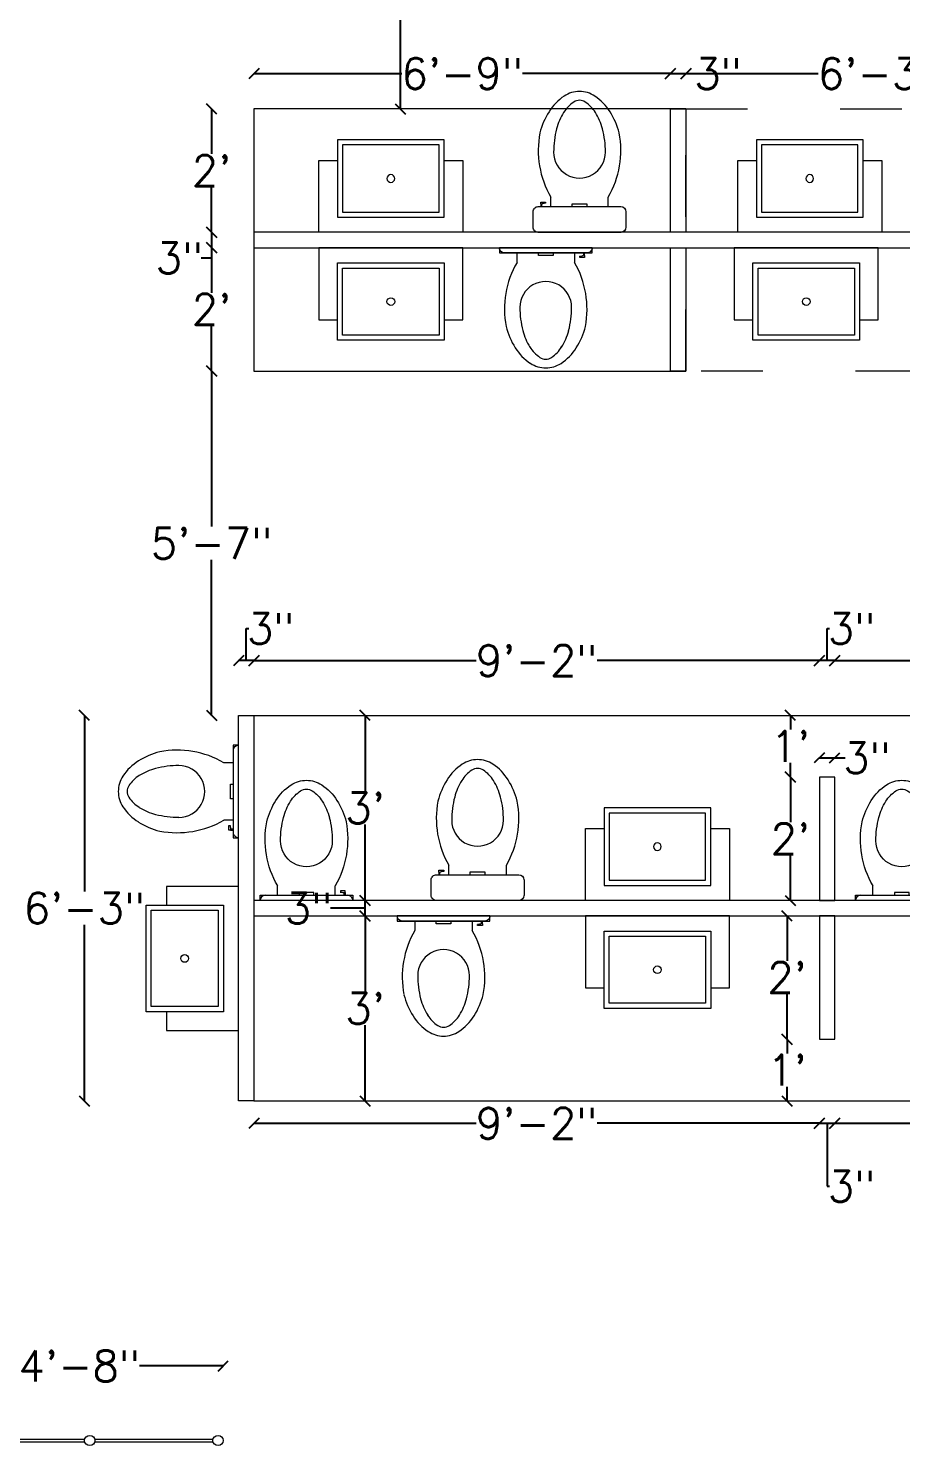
# Model space of a CAD drawing. Header units: inches. Extents: x 111501 to 134888, y 46021 to 52102.
# Drawn here: x 115113.6 to 115283.5, y 48815.3 to 49091.1 of the extents above; entities that cross this region are included whole.
import ezdxf

# ---------------------------------------------------------------- set-up
doc = ezdxf.new("R2010")
doc.units = ezdxf.units.IN
doc.header["$MEASUREMENT"] = 0
doc.linetypes.add('ACAD_ISO03W100', pattern=[30, 12, -18])
doc.layers.add('dimension', color=250, linetype='Continuous', lineweight=0)
doc.layers.add('FURNITURE', color=14, linetype='Continuous', lineweight=18)
doc.styles.get("Standard").update_dxf_attribs({"font": 'txt.shx', "height": 6})
doc.dimstyles.new('Standard$0', dxfattribs={"dimtxt": 4, "dimasz": 2, "dimexe": 0.125, "dimexo": 0.125, "dimgap": 0.25, "dimtad": 0, "dimtih": 1, "dimtoh": 1, "dimdec": 1, "dimlfac": -1, "dimzin": 0, "dimdsep": 46, "dimlunit": 4, "dimtxsty": 'Standard', "dimblk": 'OBLIQUE', "dimblk1": 'DOTSMALL', "dimblk2": 'DOTSMALL', "dimcen": 0, "dimse1": 1, "dimse2": 1, "dimadec": 0, "dimazin": 0, "dimtfac": 1, "dimtdec": 1, "dimtofl": 0, "dimtmove": 0, "dimatfit": 3, "dimfxl": 1, "dimtolj": 1, "dimtzin": 0, "dimarcsym": 0})

# ---------------------------------------------------------------- blocks, each defined once
blk = doc.blocks.new('A$C2699740B')
at = {"layer": 'FURNITURE'}
for p, q in [((1, 17.05), (1, 1)), ((1, 14.62), (2.86, 14.62)), ((1, 3.43), (2.86, 3.43))]:
    blk.add_line(p, q, dxfattribs=at)
at = {"layer": 'FURNITURE', "linetype": 'Continuous'}
for p, q in [((1, 10.45), (1.54, 10.45)), ((1.54, 10.45), (1.54, 7.61)), ((1.54, 7.61), (1, 7.61))]:
    blk.add_line(p, q, dxfattribs=at)
at = {"layer": 'FURNITURE'}
blk.add_lwpolyline([(0, 0), (1.02, 0), (1.02, 18.06), (0, 18.06)], close=True, dxfattribs=at)
at = {"layer": 'FURNITURE', "linetype": 'Continuous'}
for points in [[(1.53, 16.58), (1, 16.58), (1, 16.35), (1.53, 16.35)], [(1.53, 16.58), (1.87, 16.58), (1.87, 15.63), (1.65, 15.63)], [(1.53, 16.26), (1.53, 16.35)]]:
    blk.add_lwpolyline(points, dxfattribs=at)
blk.add_arc((-0.37, 15.59), 2.01, 0.8881, 19.3392, dxfattribs=at)
at = {"layer": 'FURNITURE', "extrusion": (0, 0, -1)}
for centre, start_param, end_param in [((0, 17.05), 2.356194, 3.926991), ((0, 1), 3.926991, 5.497787)]:
    blk.add_ellipse(centre, major_axis=(-0.709, -0.709), ratio=1, start_param=start_param, end_param=end_param, dxfattribs=at)
at = {"layer": 'FURNITURE'}
for centre, major_axis, start_param, end_param in [((11.95, -1.19), (-12.9, -12.9), 3.740911, 4.44905), ((11.62, 2.43), (10.46, -10.46), 1.79758, 2.102858), ((11.6, 9.03), (3.56, -3.56), 2.356179, 5.497772), ((11.6, -4), (-12.77, -12.77), 3.673654, 3.926975), ((14.16, 6.48), (7.07, -7.07), 1.370664, 1.797579), ((13.26, 2.43), (-8.08, -8.08), 3.368376, 3.673654), ((15.79, 6.48), (4.7, -4.7), 1.370664, 1.797579), ((18, 9.03), (3.81, -3.81), 0.785384, 1.370663), ((19.64, 9.03), (-1.44, -1.44), 2.35618, 2.941459), ((19.64, 9.03), (-1.44, -1.44), 1.7709, 2.356179), ((18, 9.03), (-3.81, -3.81), 1.770899, 2.356178), ((13.26, 15.63), (-8.08, -8.08), 1.038704, 1.343982), ((15.79, 11.57), (-4.7, -4.7), 1.343983, 1.770898), ((14.16, 11.57), (7.07, -7.07), -0.226814, 0.200102), ((11.91, 19.01), (12.74, -12.74), -1.31209, -0.594747), ((11.6, 22.05), (12.77, -12.77), -0.785413, -0.532092), ((11.62, 15.63), (-10.46, -10.46), 1.038704, 1.343982)]:
    blk.add_ellipse(centre, major_axis=major_axis, ratio=1, start_param=start_param, end_param=end_param, dxfattribs=at)
blk = doc.blocks.new('fgfdg')
at = {"layer": 'FURNITURE'}
for points in [[(9958.2, 25320.5), (9961.82, 25320.5), (9961.82, 25334.5), (9933.82, 25334.5), (9933.82, 25320.5), (9937.44, 25320.5)], [(9937.44, 25316.5), (9937.44, 25331.56), (9958.2, 25331.56), (9958.2, 25316.5), (9937.44, 25316.5), (9937.44, 25316.5)]]:
    blk.add_lwpolyline(points, dxfattribs=at)
blk.add_lwpolyline([(9938.44, 25317.5), (9938.44, 25330.56), (9957.2, 25330.56), (9957.2, 25317.5), (9938.44, 25317.5)], close=True, dxfattribs=at)
blk.add_circle((9947.82, 25324.03), 0.75, dxfattribs=at)
blk = doc.blocks.new('EWC')
at = {"layer": 'FURNITURE'}
for p, q in [((120.3363, 285.8533), (120.3363, 285.9286)), ((120.3614, 285.9536), (120.7626, 285.9536)), ((120.7877, 285.9286), (120.7877, 285.8533)), ((120.7626, 285.8283), (120.3614, 285.8283)), ((120.4221, 285.8283), (120.4221, 285.7819)), ((120.7019, 285.8283), (120.7019, 285.7819))]:
    blk.add_line(p, q, dxfattribs=at)
at = {"layer": 'FURNITURE', "linetype": 'ByBlock'}
blk.add_line((120.3673, 285.9536), (120.7568, 285.9536), dxfattribs=at)
at = {"layer": 'FURNITURE', "linetype": 'Continuous'}
for p, q in [((120.5265, 285.8149), (120.5265, 285.8283)), ((120.5975, 285.8283), (120.5975, 285.8149)), ((120.5975, 285.8149), (120.5265, 285.8149))]:
    blk.add_line(p, q, dxfattribs=at)
for points in [[(120.7509, 285.815), (120.7509, 285.8283), (120.7451, 285.8283), (120.7451, 285.815)], [(120.7509, 285.815), (120.7509, 285.8067), (120.727, 285.8067), (120.727, 285.8122)], [(120.7429, 285.815), (120.7451, 285.815)]]:
    blk.add_lwpolyline(points, dxfattribs=at)
blk.add_arc((120.7262, 285.8625), 0.0503, 270.88806, 289.3392, dxfattribs=at)
at = {"layer": 'FURNITURE', "extrusion": (0, 0, -1)}
for centre, major_axis, start_param, end_param in [((120.3614, 285.9286), (-0.0177, -0.0177), 0.785398, 2.356194), ((120.7626, 285.9286), (-0.0177, -0.0177), 2.356194, 3.926991), ((120.3614, 285.8533), (-0.0177, 0.0177), 3.926991, 5.497787), ((120.7626, 285.8533), (-0.0177, 0.0177), 2.356194, 3.926991)]:
    blk.add_ellipse(centre, major_axis=major_axis, ratio=1, start_param=start_param, end_param=end_param, dxfattribs=at)
at = {"layer": 'FURNITURE'}
for centre, major_axis, start_param, end_param in [((120.8115, 285.5555), (-0.3185, -0.3185), -1.31209, -0.594747), ((120.3067, 285.5545), (-0.3225, 0.3225), 3.740911, 4.44905), ((120.562, 285.5634), (-0.0891, -0.0891), 2.356179, 5.497772), ((120.8876, 285.5634), (-0.3193, -0.3193), -0.785413, -0.532092), ((120.2364, 285.5634), (-0.3193, 0.3193), 3.673654, 3.926975), ((120.727, 285.5628), (-0.2614, 0.2614), 1.038704, 1.343982), ((120.727, 285.5218), (-0.202, 0.202), 1.038704, 1.343982), ((120.397, 285.5218), (-0.202, 0.202), 3.368376, 3.673654), ((120.397, 285.5628), (-0.2614, -0.2614), 1.79758, 2.102858), ((120.6257, 285.4994), (-0.1769, -0.1769), -0.226814, 0.200102), ((120.6257, 285.4585), (-0.1175, 0.1175), 1.343983, 1.770898), ((120.4983, 285.4585), (-0.1175, -0.1175), 1.370664, 1.797579), ((120.4983, 285.4994), (-0.1769, -0.1769), 1.370664, 1.797579), ((120.562, 285.4034), (-0.0954, 0.0954), 1.770899, 2.356178), ((120.562, 285.3624), (-0.036, 0.036), 1.7709, 2.356179), ((120.562, 285.3624), (-0.036, 0.036), 2.35618, 2.941459), ((120.562, 285.4034), (-0.0954, -0.0954), 0.785384, 1.370663)]:
    blk.add_ellipse(centre, major_axis=major_axis, ratio=1, start_param=start_param, end_param=end_param, dxfattribs=at)
blk = doc.blocks.new('_Oblique')
at = {"color": 0, "linetype": 'ByBlock', "lineweight": -2}
blk.add_line((-0.5, -0.5), (0.5, 0.5), dxfattribs=at)
blk = doc.blocks.new('*D1041')
at = {"layer": 'Defpoints', "color": 0, "lineweight": 5, "transparency": 16777216}
for p in [(115192.52, 49191.34), (115181.93, 49075.42), (115186, 49075.42)]:
    blk.add_point(p, dxfattribs=at)
at = {"layer": 'dimension', "color": 0, "lineweight": -2, "transparency": 16777216}
for p, q in [((115186, 49191.34), (115186, 49136.63)), ((115186, 49075.42), (115186, 49130.13))]:
    blk.add_line(p, q, dxfattribs=at)
at = {"layer": 'dimension', "color": 0, "lineweight": -2, "transparency": 16777216, "xscale": 2, "yscale": 2, "zscale": 2}
for p, rotation in [((115186, 49191.34), 90), ((115186, 49075.42), 270)]:
    blk.add_blockref('_Oblique', p, dxfattribs=dict(at, rotation=rotation))
at = {"layer": 'dimension', "color": 0, "lineweight": 5, "transparency": 16777216, "insert": (115186, 49133.38), "char_height": 6, "attachment_point": 5}
blk.add_mtext('\\A1;9\'-8"', dxfattribs=at)
blk = doc.blocks.new('_DOTSMALL')
at = {"color": 0, "linetype": 'ByBlock', "lineweight": -2, "const_width": 0.5}
blk.add_lwpolyline([(-0.0625, 0, 1), (0.0625, 0, 1)], format="xyb", close=True, dxfattribs=at)
blk = doc.blocks.new('*D1042')
at = {"layer": 'Defpoints', "color": 0, "lineweight": 5, "transparency": 16777216}
for p in [(115113.52, 49108.92), (115157.52, 49101), (115157.52, 49075.42)]:
    blk.add_point(p, dxfattribs=at)
at = {"layer": 'dimension', "color": 0, "lineweight": -2, "transparency": 16777216}
for p, q in [((115113.52, 49101), (115123.77, 49101)), ((115157.52, 49101), (115147.27, 49101))]:
    blk.add_line(p, q, dxfattribs=at)
at = {"layer": 'dimension', "color": 0, "lineweight": -2, "transparency": 16777216, "xscale": 2, "yscale": 2, "zscale": 2, "rotation": 180}
blk.add_blockref('_Oblique', (115113.52, 49101), dxfattribs=at)
at = {"layer": 'dimension', "color": 0, "lineweight": -2, "transparency": 16777216, "xscale": 2, "yscale": 2, "zscale": 2}
blk.add_blockref('_Oblique', (115157.52, 49101), dxfattribs=at)
at = {"layer": 'dimension', "color": 0, "lineweight": 5, "transparency": 16777216, "insert": (115135.52, 49101), "char_height": 6, "attachment_point": 5}
blk.add_mtext('\\A1;3\'-8"', dxfattribs=at)
blk = doc.blocks.new('*D1043')
at = {"layer": 'Defpoints', "color": 0, "transparency": 16777216}
for p in [(115238.55, 49082.3), (115157.52, 49075.42), (115238.55, 49075.42)]:
    blk.add_point(p, dxfattribs=at)
at = {"layer": 'dimension', "color": 0, "lineweight": -2, "transparency": 16777216}
for p, q in [((115157.52, 49082.3), (115186.28, 49082.3)), ((115238.55, 49082.3), (115209.78, 49082.3))]:
    blk.add_line(p, q, dxfattribs=at)
at = {"layer": 'dimension', "color": 0, "lineweight": -2, "transparency": 16777216, "xscale": 2, "yscale": 2, "zscale": 2, "rotation": 180}
blk.add_blockref('_Oblique', (115157.52, 49082.3), dxfattribs=at)
at = {"layer": 'dimension', "color": 0, "lineweight": -2, "transparency": 16777216, "xscale": 2, "yscale": 2, "zscale": 2}
blk.add_blockref('_Oblique', (115238.55, 49082.3), dxfattribs=at)
at = {"layer": 'dimension', "color": 0, "lineweight": 5, "transparency": 16777216, "insert": (115198.03, 49082.3), "char_height": 6, "attachment_point": 5}
blk.add_mtext('\\A1;6\'-9"', dxfattribs=at)
blk = doc.blocks.new('*D1044')
at = {"layer": 'Defpoints', "color": 0, "transparency": 16777216}
for p in [(115241.55, 49082.3), (115238.55, 49075.42), (115241.55, 49075.42)]:
    blk.add_point(p, dxfattribs=at)
at = {"layer": 'dimension', "color": 0, "lineweight": -2, "transparency": 16777216}
for p, q in [((115238.55, 49082.3), (115241.55, 49082.3)), ((115241.55, 49082.3), (115243.55, 49082.3))]:
    blk.add_line(p, q, dxfattribs=at)
at = {"layer": 'dimension', "color": 0, "lineweight": -2, "transparency": 16777216, "xscale": 2, "yscale": 2, "zscale": 2, "rotation": 180}
blk.add_blockref('_Oblique', (115238.55, 49082.3), dxfattribs=at)
at = {"layer": 'dimension', "color": 0, "lineweight": -2, "transparency": 16777216, "xscale": 2, "yscale": 2, "zscale": 2}
blk.add_blockref('_Oblique', (115241.55, 49082.3), dxfattribs=at)
at = {"layer": 'dimension', "color": 0, "lineweight": 5, "transparency": 16777216, "insert": (115247.8, 49082.3), "char_height": 6, "attachment_point": 5}
blk.add_mtext('\\A1;3"', dxfattribs=at)
blk = doc.blocks.new('*D1045')
at = {"layer": 'Defpoints', "color": 0, "transparency": 16777216}
for p in [(115316.52, 49082.3), (115241.55, 49075.42), (115316.52, 49075.42)]:
    blk.add_point(p, dxfattribs=at)
at = {"layer": 'dimension', "color": 0, "lineweight": -2, "transparency": 16777216}
for p, q in [((115241.55, 49082.3), (115267.28, 49082.3)), ((115316.52, 49082.3), (115290.78, 49082.3))]:
    blk.add_line(p, q, dxfattribs=at)
at = {"layer": 'dimension', "color": 0, "lineweight": -2, "transparency": 16777216, "xscale": 2, "yscale": 2, "zscale": 2, "rotation": 180}
blk.add_blockref('_Oblique', (115241.55, 49082.3), dxfattribs=at)
at = {"layer": 'dimension', "color": 0, "lineweight": -2, "transparency": 16777216, "xscale": 2, "yscale": 2, "zscale": 2}
blk.add_blockref('_Oblique', (115316.52, 49082.3), dxfattribs=at)
at = {"layer": 'dimension', "color": 0, "lineweight": 5, "transparency": 16777216, "insert": (115279.03, 49082.3), "char_height": 6, "attachment_point": 5}
blk.add_mtext('\\A1;6\'-3"', dxfattribs=at)
blk = doc.blocks.new('*D1046')
at = {"layer": 'Defpoints', "color": 0, "transparency": 16777216}
for p in [(115157.52, 49075.42), (115149.27, 49051.42), (115157.52, 49051.42)]:
    blk.add_point(p, dxfattribs=at)
at = {"layer": 'dimension', "color": 0, "lineweight": -2, "transparency": 16777216}
for p, q in [((115149.27, 49075.42), (115149.27, 49066.67)), ((115149.27, 49051.42), (115149.27, 49060.17))]:
    blk.add_line(p, q, dxfattribs=at)
at = {"layer": 'dimension', "color": 0, "lineweight": -2, "transparency": 16777216, "xscale": 2, "yscale": 2, "zscale": 2}
for p, rotation in [((115149.27, 49075.42), 90), ((115149.27, 49051.42), 270)]:
    blk.add_blockref('_Oblique', p, dxfattribs=dict(at, rotation=rotation))
at = {"layer": 'dimension', "color": 0, "lineweight": 5, "transparency": 16777216, "insert": (115149.27, 49063.42), "char_height": 6, "attachment_point": 5}
blk.add_mtext("\\A1;2'", dxfattribs=at)
blk = doc.blocks.new('*D1047')
at = {"layer": 'Defpoints', "color": 0, "transparency": 16777216}
for p in [(115159.06, 49051.42), (115149.27, 49048.42), (115159.06, 49048.42)]:
    blk.add_point(p, dxfattribs=at)
at = {"layer": 'dimension', "color": 0, "lineweight": -2, "transparency": 16777216}
for p, q in [((115149.27, 49051.42), (115149.27, 49048.42)), ((115149.27, 49046.42), (115147.27, 49046.42)), ((115149.27, 49048.42), (115149.27, 49046.42))]:
    blk.add_line(p, q, dxfattribs=at)
at = {"layer": 'dimension', "color": 0, "lineweight": -2, "transparency": 16777216, "xscale": 2, "yscale": 2, "zscale": 2}
for p, rotation in [((115149.27, 49051.42), 90), ((115149.27, 49048.42), 270)]:
    blk.add_blockref('_Oblique', p, dxfattribs=dict(at, rotation=rotation))
at = {"layer": 'dimension', "color": 0, "lineweight": 5, "transparency": 16777216, "insert": (115143.02, 49046.42), "char_height": 6, "attachment_point": 5}
blk.add_mtext('\\A1;3"', dxfattribs=at)
blk = doc.blocks.new('*D1048')
at = {"layer": 'Defpoints', "color": 0, "lineweight": 5, "transparency": 16777216}
for p in [(115159.06, 49048.42), (115149.27, 49024.42), (115157.52, 49024.42)]:
    blk.add_point(p, dxfattribs=at)
at = {"layer": 'dimension', "color": 0, "lineweight": -2, "transparency": 16777216}
for p, q in [((115149.27, 49048.42), (115149.27, 49039.67)), ((115149.27, 49024.42), (115149.27, 49033.17))]:
    blk.add_line(p, q, dxfattribs=at)
at = {"layer": 'dimension', "color": 0, "lineweight": -2, "transparency": 16777216, "xscale": 2, "yscale": 2, "zscale": 2}
for p, rotation in [((115149.27, 49048.42), 90), ((115149.27, 49024.42), 270)]:
    blk.add_blockref('_Oblique', p, dxfattribs=dict(at, rotation=rotation))
at = {"layer": 'dimension', "color": 0, "lineweight": 5, "transparency": 16777216, "insert": (115149.27, 49036.42), "char_height": 6, "attachment_point": 5}
blk.add_mtext("\\A1;2'", dxfattribs=at)
blk = doc.blocks.new('*D1050')
at = {"layer": 'Defpoints', "color": 0, "transparency": 16777216}
for p in [(115337.52, 48968.09), (115337.52, 48957.42), (115270.52, 48945.42)]:
    blk.add_point(p, dxfattribs=at)
at = {"layer": 'dimension', "color": 0, "lineweight": -2, "transparency": 16777216}
for p, q in [((115270.52, 48968.09), (115292.27, 48968.09)), ((115337.52, 48968.09), (115315.77, 48968.09))]:
    blk.add_line(p, q, dxfattribs=at)
at = {"layer": 'dimension', "color": 0, "lineweight": -2, "transparency": 16777216, "xscale": 2, "yscale": 2, "zscale": 2, "rotation": 180}
blk.add_blockref('_Oblique', (115270.52, 48968.09), dxfattribs=at)
at = {"layer": 'dimension', "color": 0, "lineweight": -2, "transparency": 16777216, "xscale": 2, "yscale": 2, "zscale": 2}
blk.add_blockref('_Oblique', (115337.52, 48968.09), dxfattribs=at)
at = {"layer": 'dimension', "color": 0, "lineweight": 5, "transparency": 16777216, "insert": (115304.02, 48968.09), "char_height": 6, "attachment_point": 5}
blk.add_mtext('\\A1;5\'-7"', dxfattribs=at)
blk = doc.blocks.new('*D1051')
at = {"layer": 'Defpoints', "color": 0, "transparency": 16777216}
for p in [(115267.52, 48895.83), (115157.52, 48882.42), (115267.52, 48878.06)]:
    blk.add_point(p, dxfattribs=at)
at = {"layer": 'dimension', "color": 0, "lineweight": -2, "transparency": 16777216}
for p, q in [((115157.52, 48878.06), (115200.77, 48878.06)), ((115267.52, 48878.06), (115224.27, 48878.06))]:
    blk.add_line(p, q, dxfattribs=at)
at = {"layer": 'dimension', "color": 0, "lineweight": -2, "transparency": 16777216, "xscale": 2, "yscale": 2, "zscale": 2, "rotation": 180}
blk.add_blockref('_Oblique', (115157.52, 48878.06), dxfattribs=at)
at = {"layer": 'dimension', "color": 0, "lineweight": -2, "transparency": 16777216, "xscale": 2, "yscale": 2, "zscale": 2}
blk.add_blockref('_Oblique', (115267.52, 48878.06), dxfattribs=at)
at = {"layer": 'dimension', "color": 0, "lineweight": 5, "transparency": 16777216, "insert": (115212.52, 48878.06), "char_height": 6, "attachment_point": 5}
blk.add_mtext('\\A1;9\'-2"', dxfattribs=at)
blk = doc.blocks.new('*D1052')
at = {"layer": 'Defpoints', "color": 0, "lineweight": 5, "transparency": 16777216}
for p in [(115267.52, 48894.42), (115270.52, 48894.42), (115270.52, 48878.06)]:
    blk.add_point(p, dxfattribs=at)
at = {"layer": 'dimension', "color": 0, "lineweight": -2, "transparency": 16777216}
for p, q in [((115267.52, 48878.06), (115270.52, 48878.06)), ((115269.02, 48878.06), (115269.02, 48865.81)), ((115269.02, 48865.81), (115269.52, 48865.81))]:
    blk.add_line(p, q, dxfattribs=at)
at = {"layer": 'dimension', "color": 0, "lineweight": -2, "transparency": 16777216, "xscale": 2, "yscale": 2, "zscale": 2, "rotation": 180}
blk.add_blockref('_Oblique', (115267.52, 48878.06), dxfattribs=at)
at = {"layer": 'dimension', "color": 0, "lineweight": -2, "transparency": 16777216, "xscale": 2, "yscale": 2, "zscale": 2}
blk.add_blockref('_Oblique', (115270.52, 48878.06), dxfattribs=at)
at = {"layer": 'dimension', "color": 0, "lineweight": 5, "transparency": 16777216, "insert": (115273.77, 48865.81), "char_height": 6, "attachment_point": 5}
blk.add_mtext('\\A1;3"', dxfattribs=at)
blk = doc.blocks.new('*D1053')
at = {"layer": 'Defpoints', "color": 0, "lineweight": 5, "transparency": 16777216}
for p in [(115270.52, 48894.42), (115349.52, 48894.42), (115349.52, 48878.06)]:
    blk.add_point(p, dxfattribs=at)
at = {"layer": 'dimension', "color": 0, "lineweight": -2, "transparency": 16777216}
for p, q in [((115270.52, 48878.06), (115298.27, 48878.06)), ((115349.52, 48878.06), (115321.77, 48878.06))]:
    blk.add_line(p, q, dxfattribs=at)
at = {"layer": 'dimension', "color": 0, "lineweight": -2, "transparency": 16777216, "xscale": 2, "yscale": 2, "zscale": 2, "rotation": 180}
blk.add_blockref('_Oblique', (115270.52, 48878.06), dxfattribs=at)
at = {"layer": 'dimension', "color": 0, "lineweight": -2, "transparency": 16777216, "xscale": 2, "yscale": 2, "zscale": 2}
blk.add_blockref('_Oblique', (115349.52, 48878.06), dxfattribs=at)
at = {"layer": 'dimension', "color": 0, "lineweight": 5, "transparency": 16777216, "insert": (115310.02, 48878.06), "char_height": 6, "attachment_point": 5}
blk.add_mtext('\\A1;6\'-7"', dxfattribs=at)
blk = doc.blocks.new('*D1055')
at = {"layer": 'Defpoints', "color": 0, "lineweight": 5, "transparency": 16777216}
for p in [(115267.52, 48968.09), (115267.52, 48945.42), (115270.52, 48945.42)]:
    blk.add_point(p, dxfattribs=at)
at = {"layer": 'dimension', "color": 0, "lineweight": -2, "transparency": 16777216}
for p, q in [((115269.02, 48968.09), (115269.02, 48974.34)), ((115269.02, 48974.34), (115269.52, 48974.34)), ((115270.52, 48968.09), (115267.52, 48968.09))]:
    blk.add_line(p, q, dxfattribs=at)
at = {"layer": 'dimension', "color": 0, "lineweight": -2, "transparency": 16777216, "xscale": 2, "yscale": 2, "zscale": 2, "rotation": 180}
blk.add_blockref('_Oblique', (115267.52, 48968.09), dxfattribs=at)
at = {"layer": 'dimension', "color": 0, "lineweight": -2, "transparency": 16777216, "xscale": 2, "yscale": 2, "zscale": 2}
blk.add_blockref('_Oblique', (115270.52, 48968.09), dxfattribs=at)
at = {"layer": 'dimension', "color": 0, "lineweight": 5, "transparency": 16777216, "insert": (115273.77, 48974.34), "char_height": 6, "attachment_point": 5}
blk.add_mtext('\\A1;3"', dxfattribs=at)
blk = doc.blocks.new('*D1056')
at = {"layer": 'Defpoints', "color": 0, "lineweight": 5, "transparency": 16777216}
for p in [(115157.52, 48968.09), (115157.52, 48957.42), (115267.52, 48945.42)]:
    blk.add_point(p, dxfattribs=at)
at = {"layer": 'dimension', "color": 0, "lineweight": -2, "transparency": 16777216}
for p, q in [((115157.52, 48968.09), (115200.77, 48968.09)), ((115267.52, 48968.09), (115224.27, 48968.09))]:
    blk.add_line(p, q, dxfattribs=at)
at = {"layer": 'dimension', "color": 0, "lineweight": -2, "transparency": 16777216, "xscale": 2, "yscale": 2, "zscale": 2, "rotation": 180}
blk.add_blockref('_Oblique', (115157.52, 48968.09), dxfattribs=at)
at = {"layer": 'dimension', "color": 0, "lineweight": -2, "transparency": 16777216, "xscale": 2, "yscale": 2, "zscale": 2}
blk.add_blockref('_Oblique', (115267.52, 48968.09), dxfattribs=at)
at = {"layer": 'dimension', "color": 0, "lineweight": 5, "transparency": 16777216, "insert": (115212.52, 48968.09), "char_height": 6, "attachment_point": 5}
blk.add_mtext('\\A1;9\'-2"', dxfattribs=at)
blk = doc.blocks.new('*D1057')
at = {"layer": 'Defpoints', "color": 0, "lineweight": 5, "transparency": 16777216}
for p in [(115154.52, 48968.09), (115154.52, 48957.42), (115157.52, 48957.42)]:
    blk.add_point(p, dxfattribs=at)
at = {"layer": 'dimension', "color": 0, "lineweight": -2, "transparency": 16777216}
for p, q in [((115156.02, 48968.09), (115156.02, 48974.34)), ((115156.02, 48974.34), (115156.52, 48974.34)), ((115157.52, 48968.09), (115154.52, 48968.09))]:
    blk.add_line(p, q, dxfattribs=at)
at = {"layer": 'dimension', "color": 0, "lineweight": -2, "transparency": 16777216, "xscale": 2, "yscale": 2, "zscale": 2, "rotation": 180}
blk.add_blockref('_Oblique', (115154.52, 48968.09), dxfattribs=at)
at = {"layer": 'dimension', "color": 0, "lineweight": -2, "transparency": 16777216, "xscale": 2, "yscale": 2, "zscale": 2}
blk.add_blockref('_Oblique', (115157.52, 48968.09), dxfattribs=at)
at = {"layer": 'dimension', "color": 0, "lineweight": 5, "transparency": 16777216, "insert": (115160.77, 48974.34), "char_height": 6, "attachment_point": 5}
blk.add_mtext('\\A1;3"', dxfattribs=at)
blk = doc.blocks.new('*D1058')
at = {"layer": 'Defpoints', "color": 0, "transparency": 16777216}
for p in [(115156.02, 48957.42), (115124.54, 48882.42), (115156.02, 48882.42)]:
    blk.add_point(p, dxfattribs=at)
at = {"layer": 'dimension', "color": 0, "lineweight": -2, "transparency": 16777216}
for p, q in [((115124.54, 48957.42), (115124.54, 48923.17)), ((115124.54, 48882.42), (115124.54, 48916.67))]:
    blk.add_line(p, q, dxfattribs=at)
at = {"layer": 'dimension', "color": 0, "lineweight": -2, "transparency": 16777216, "xscale": 2, "yscale": 2, "zscale": 2}
for p, rotation in [((115124.54, 48957.42), 90), ((115124.54, 48882.42), 270)]:
    blk.add_blockref('_Oblique', p, dxfattribs=dict(at, rotation=rotation))
at = {"layer": 'dimension', "color": 0, "lineweight": 5, "transparency": 16777216, "insert": (115124.54, 48919.92), "char_height": 6, "attachment_point": 5}
blk.add_mtext('\\A1;6\'-3"', dxfattribs=at)
blk = doc.blocks.new('*D1059')
at = {"layer": 'Defpoints', "color": 0, "transparency": 16777216}
for p in [(115179.15, 48918.42), (115183.06, 48918.42), (115181.27, 48882.42)]:
    blk.add_point(p, dxfattribs=at)
at = {"layer": 'dimension', "color": 0, "lineweight": -2, "transparency": 16777216}
for p, q in [((115179.15, 48918.42), (115179.15, 48903.67)), ((115179.15, 48882.42), (115179.15, 48897.17))]:
    blk.add_line(p, q, dxfattribs=at)
at = {"layer": 'dimension', "color": 0, "lineweight": -2, "transparency": 16777216, "xscale": 2, "yscale": 2, "zscale": 2}
for p, rotation in [((115179.15, 48918.42), 90), ((115179.15, 48882.42), 270)]:
    blk.add_blockref('_Oblique', p, dxfattribs=dict(at, rotation=rotation))
at = {"layer": 'dimension', "color": 0, "lineweight": 5, "transparency": 16777216, "insert": (115179.15, 48900.42), "char_height": 6, "attachment_point": 5}
blk.add_mtext("\\A1;3'", dxfattribs=at)
blk = doc.blocks.new('*D1060')
at = {"layer": 'Defpoints', "color": 0, "lineweight": 5, "transparency": 16777216}
for p in [(115179.15, 48921.42), (115187.07, 48921.42), (115183.06, 48918.42)]:
    blk.add_point(p, dxfattribs=at)
at = {"layer": 'dimension', "color": 0, "lineweight": -2, "transparency": 16777216}
for p, q in [((115172.9, 48919.92), (115172.4, 48919.92)), ((115179.15, 48919.92), (115172.9, 48919.92)), ((115179.15, 48918.42), (115179.15, 48921.42))]:
    blk.add_line(p, q, dxfattribs=at)
at = {"layer": 'dimension', "color": 0, "lineweight": -2, "transparency": 16777216, "xscale": 2, "yscale": 2, "zscale": 2}
for p, rotation in [((115179.15, 48921.42), 90), ((115179.15, 48918.42), 270)]:
    blk.add_blockref('_Oblique', p, dxfattribs=dict(at, rotation=rotation))
at = {"layer": 'dimension', "color": 0, "lineweight": 5, "transparency": 16777216, "insert": (115168.15, 48919.92), "char_height": 6, "attachment_point": 5}
blk.add_mtext('\\A1;3"', dxfattribs=at)
blk = doc.blocks.new('*D1061')
at = {"layer": 'Defpoints', "color": 0, "lineweight": 5, "transparency": 16777216}
for p in [(115179.15, 48957.42), (115195.22, 48957.42), (115187.07, 48921.42)]:
    blk.add_point(p, dxfattribs=at)
at = {"layer": 'dimension', "color": 0, "lineweight": -2, "transparency": 16777216}
for p, q in [((115179.15, 48957.42), (115179.15, 48942.67)), ((115179.15, 48921.42), (115179.15, 48936.17))]:
    blk.add_line(p, q, dxfattribs=at)
at = {"layer": 'dimension', "color": 0, "lineweight": -2, "transparency": 16777216, "xscale": 2, "yscale": 2, "zscale": 2}
for p, rotation in [((115179.15, 48957.42), 90), ((115179.15, 48921.42), 270)]:
    blk.add_blockref('_Oblique', p, dxfattribs=dict(at, rotation=rotation))
at = {"layer": 'dimension', "color": 0, "lineweight": 5, "transparency": 16777216, "insert": (115179.15, 48939.42), "char_height": 6, "attachment_point": 5}
blk.add_mtext("\\A1;3'", dxfattribs=at)
blk = doc.blocks.new('*D1062')
at = {"layer": 'Defpoints', "color": 0, "transparency": 16777216}
for p in [(115267.52, 48945.42), (115261.89, 48921.42), (115267.52, 48921.42)]:
    blk.add_point(p, dxfattribs=at)
at = {"layer": 'dimension', "color": 0, "lineweight": -2, "transparency": 16777216}
for p, q in [((115261.89, 48945.42), (115261.89, 48936.67)), ((115261.89, 48921.42), (115261.89, 48930.17))]:
    blk.add_line(p, q, dxfattribs=at)
at = {"layer": 'dimension', "color": 0, "lineweight": -2, "transparency": 16777216, "xscale": 2, "yscale": 2, "zscale": 2}
for p, rotation in [((115261.89, 48945.42), 90), ((115261.89, 48921.42), 270)]:
    blk.add_blockref('_Oblique', p, dxfattribs=dict(at, rotation=rotation))
at = {"layer": 'dimension', "color": 0, "lineweight": 5, "transparency": 16777216, "insert": (115261.89, 48933.42), "char_height": 6, "attachment_point": 5}
blk.add_mtext("\\A1;2'", dxfattribs=at)
blk = doc.blocks.new('*D1063')
at = {"layer": 'Defpoints', "color": 0, "transparency": 16777216}
for p in [(115267.52, 48918.42), (115261.23, 48894.42), (115267.52, 48894.42)]:
    blk.add_point(p, dxfattribs=at)
at = {"layer": 'dimension', "color": 0, "lineweight": -2, "transparency": 16777216}
for p, q in [((115261.23, 48918.42), (115261.23, 48909.67)), ((115261.23, 48894.42), (115261.23, 48903.17))]:
    blk.add_line(p, q, dxfattribs=at)
at = {"layer": 'dimension', "color": 0, "lineweight": -2, "transparency": 16777216, "xscale": 2, "yscale": 2, "zscale": 2}
for p, rotation in [((115261.23, 48918.42), 90), ((115261.23, 48894.42), 270)]:
    blk.add_blockref('_Oblique', p, dxfattribs=dict(at, rotation=rotation))
at = {"layer": 'dimension', "color": 0, "lineweight": 5, "transparency": 16777216, "insert": (115261.23, 48906.42), "char_height": 6, "attachment_point": 5}
blk.add_mtext("\\A1;2'", dxfattribs=at)
blk = doc.blocks.new('*D1064')
at = {"layer": 'Defpoints', "color": 0, "transparency": 16777216}
for p in [(115270.52, 48949.17), (115267.52, 48945.42), (115270.52, 48945.42)]:
    blk.add_point(p, dxfattribs=at)
at = {"layer": 'dimension', "color": 0, "lineweight": -2, "transparency": 16777216}
for p, q in [((115267.52, 48949.17), (115270.52, 48949.17)), ((115270.52, 48949.17), (115272.52, 48949.17))]:
    blk.add_line(p, q, dxfattribs=at)
at = {"layer": 'dimension', "color": 0, "lineweight": -2, "transparency": 16777216, "xscale": 2, "yscale": 2, "zscale": 2, "rotation": 180}
blk.add_blockref('_Oblique', (115267.52, 48949.17), dxfattribs=at)
at = {"layer": 'dimension', "color": 0, "lineweight": -2, "transparency": 16777216, "xscale": 2, "yscale": 2, "zscale": 2}
blk.add_blockref('_Oblique', (115270.52, 48949.17), dxfattribs=at)
at = {"layer": 'dimension', "color": 0, "lineweight": 5, "transparency": 16777216, "insert": (115276.77, 48949.17), "char_height": 6, "attachment_point": 5}
blk.add_mtext('\\A1;3"', dxfattribs=at)
blk = doc.blocks.new('*D1065')
at = {"layer": 'Defpoints', "color": 0, "transparency": 16777216}
for p in [(115261.89, 48957.42), (115268.41, 48957.42), (115267.52, 48945.42)]:
    blk.add_point(p, dxfattribs=at)
at = {"layer": 'dimension', "color": 0, "lineweight": -2, "transparency": 16777216}
for p, q in [((115261.89, 48957.42), (115261.89, 48954.67)), ((115261.89, 48945.42), (115261.89, 48948.17))]:
    blk.add_line(p, q, dxfattribs=at)
at = {"layer": 'dimension', "color": 0, "lineweight": -2, "transparency": 16777216, "xscale": 2, "yscale": 2, "zscale": 2}
for p, rotation in [((115261.89, 48957.42), 90), ((115261.89, 48945.42), 270)]:
    blk.add_blockref('_Oblique', p, dxfattribs=dict(at, rotation=rotation))
at = {"layer": 'dimension', "color": 0, "lineweight": 5, "transparency": 16777216, "insert": (115261.89, 48951.42), "char_height": 6, "attachment_point": 5}
blk.add_mtext("\\A1;1'", dxfattribs=at)
blk = doc.blocks.new('*D1066')
at = {"layer": 'Defpoints', "color": 0, "transparency": 16777216}
for p in [(115267.52, 48894.42), (115261.23, 48882.42), (115267.52, 48882.42)]:
    blk.add_point(p, dxfattribs=at)
at = {"layer": 'dimension', "color": 0, "lineweight": -2, "transparency": 16777216}
for p, q in [((115261.23, 48894.42), (115261.23, 48891.67)), ((115261.23, 48882.42), (115261.23, 48885.17))]:
    blk.add_line(p, q, dxfattribs=at)
at = {"layer": 'dimension', "color": 0, "lineweight": -2, "transparency": 16777216, "xscale": 2, "yscale": 2, "zscale": 2}
for p, rotation in [((115261.23, 48894.42), 90), ((115261.23, 48882.42), 270)]:
    blk.add_blockref('_Oblique', p, dxfattribs=dict(at, rotation=rotation))
at = {"layer": 'dimension', "color": 0, "lineweight": 5, "transparency": 16777216, "insert": (115261.23, 48888.42), "char_height": 6, "attachment_point": 5}
blk.add_mtext("\\A1;1'", dxfattribs=at)
blk = doc.blocks.new('*D1067')
at = {"layer": 'Defpoints', "color": 0, "lineweight": 5, "transparency": 16777216}
for p in [(115157.52, 49024.42), (115149.27, 48957.42), (115157.52, 48957.42)]:
    blk.add_point(p, dxfattribs=at)
at = {"layer": 'dimension', "color": 0, "lineweight": -2, "transparency": 16777216}
for p, q in [((115149.27, 49024.42), (115149.27, 48994.17)), ((115149.27, 48957.42), (115149.27, 48987.67))]:
    blk.add_line(p, q, dxfattribs=at)
at = {"layer": 'dimension', "color": 0, "lineweight": -2, "transparency": 16777216, "xscale": 2, "yscale": 2, "zscale": 2}
for p, rotation in [((115149.27, 49024.42), 90), ((115149.27, 48957.42), 270)]:
    blk.add_blockref('_Oblique', p, dxfattribs=dict(at, rotation=rotation))
at = {"layer": 'dimension', "color": 0, "lineweight": 5, "transparency": 16777216, "insert": (115149.27, 48990.92), "char_height": 6, "attachment_point": 5}
blk.add_mtext('\\A1;5\'-7"', dxfattribs=at)
blk = doc.blocks.new('*D1069')
at = {"layer": 'Defpoints', "color": 0, "transparency": 16777216}
for p in [(115151.53, 48830.85), (115095.53, 48817.99), (115151.53, 48816.35)]:
    blk.add_point(p, dxfattribs=at)
at = {"layer": 'dimension', "color": 0, "lineweight": -2, "transparency": 16777216}
for p, q in [((115095.53, 48830.85), (115111.78, 48830.85)), ((115151.53, 48830.85), (115135.28, 48830.85))]:
    blk.add_line(p, q, dxfattribs=at)
at = {"layer": 'dimension', "color": 0, "lineweight": -2, "transparency": 16777216, "xscale": 2, "yscale": 2, "zscale": 2, "rotation": 180}
blk.add_blockref('_Oblique', (115095.53, 48830.85), dxfattribs=at)
at = {"layer": 'dimension', "color": 0, "lineweight": -2, "transparency": 16777216, "xscale": 2, "yscale": 2, "zscale": 2}
blk.add_blockref('_Oblique', (115151.53, 48830.85), dxfattribs=at)
at = {"layer": 'dimension', "color": 0, "lineweight": 5, "transparency": 16777216, "insert": (115123.53, 48830.85), "char_height": 6, "attachment_point": 5}
blk.add_mtext('\\A1;4\'-8"', dxfattribs=at)

msp = doc.modelspace()

# ---------------------------------------------------------------- linework, layer by layer
at = {"layer": 'FURNITURE', "lineweight": 5}
for p, q in [((115157.52, 49075.42), (115157.52, 49024.42)), ((115157.52, 48957.42), (115337.52, 48957.42)), ((115157.52, 48957.42), (115157.52, 48921.42)), ((115157.52, 48918.42), (115157.52, 48882.42)), ((115157.52, 48882.42), (115373.52, 48882.42))]:
    msp.add_line(p, q, dxfattribs=at)
at = {"layer": 'FURNITURE', "lineweight": 0}
for p, q in [((115097.5, 48816.6), (115124.6, 48816.6)), ((115097.5, 48816.1), (115124.6, 48816.1)), ((115126.54, 48816.6), (115149.56, 48816.6)), ((115126.54, 48816.1), (115149.56, 48816.1))]:
    msp.add_line(p, q, dxfattribs=at)
at = {"layer": 'FURNITURE', "lineweight": 5}
for points in [[(115241.55, 49075.42), (115157.52, 49075.42)], [(115157.52, 49024.42), (115241.53, 49024.42)]]:
    msp.add_lwpolyline(points, dxfattribs=at)
for points in [[(115238.55, 49075.42), (115241.55, 49075.42), (115241.55, 49051.42), (115238.55, 49051.42)], [(115316.52, 49051.42), (115157.52, 49051.42), (115157.52, 49048.42), (115316.52, 49048.42)], [(115238.53, 49048.42), (115241.53, 49048.42), (115241.53, 49024.42), (115238.53, 49024.42)], [(115154.52, 48957.42), (115157.52, 48957.42), (115157.52, 48882.42), (115154.52, 48882.42)], [(115267.52, 48921.42), (115270.52, 48921.42), (115270.52, 48945.42), (115267.52, 48945.42)], [(115157.52, 48918.42), (115373.52, 48918.42), (115373.52, 48921.42), (115157.52, 48921.42)], [(115267.52, 48894.42), (115270.52, 48894.42), (115270.52, 48918.42), (115267.52, 48918.42)]]:
    msp.add_lwpolyline(points, close=True, dxfattribs=at)
at = {"layer": 'FURNITURE', "linetype": 'ACAD_ISO03W100', "lineweight": 5}
msp.add_lwpolyline([(115241.55, 49075.42), (115316.52, 49075.42), (115316.52, 49024.42), (115241.55, 49024.42)], close=True, dxfattribs=at)
at = {"layer": 'FURNITURE', "lineweight": 0}
for centre in [(115125.57, 48816.35), (115150.53, 48816.35)]:
    msp.add_circle(centre, 1, dxfattribs=at)

# ---------------------------------------------------------------- block references
at = {"layer": 'FURNITURE', "lineweight": 0, "xscale": 40.00000000000001, "yscale": 40.00000000000001, "zscale": 40.00000000000001, "rotation": 180}
for p in [(120043.34, 60489.56), (120023.51, 60359.56)]:
    msp.add_blockref('EWC', p, dxfattribs=at)
at = {"layer": 'FURNITURE', "linetype": 'ByBlock', "lineweight": 0, "xscale": -1, "rotation": 180}
for p in [(105236.33, 74385.92), (105317.83, 74385.92), (105288.19, 74255.92)]:
    msp.add_blockref('fgfdg', p, dxfattribs=at)
at = {"layer": 'FURNITURE', "linetype": 'ByBlock', "lineweight": 0}
for p in [(105236.33, 23713.91), (105317.14, 23713.91), (105288.19, 23583.91)]:
    msp.add_blockref('fgfdg', p, dxfattribs=at)
at = {"layer": 'FURNITURE', "lineweight": 0}
for p, rotation in [((115205.26, 49048.42), 270), ((115154.52, 48951.66), 179.9999999999796), ((115185.38, 48918.42), 269.9999999999797)]:
    msp.add_blockref('A$C2699740B', p, dxfattribs=dict(at, rotation=rotation))
at = {"layer": 'FURNITURE', "lineweight": 0, "xscale": -1.000000000000001, "rotation": 270.0000000000203}
for p in [(115158.7, 48921.42), (115274.52, 48921.42)]:
    msp.add_blockref('A$C2699740B', p, dxfattribs=at)
at = {"layer": 'FURNITURE', "linetype": 'ByBlock', "lineweight": 0, "rotation": 270}
msp.add_blockref('fgfdg', (89820.02, 58857.96), dxfattribs=at)

# ---------------------------------------------------------------- dimensions: what is measured, and where the dimension line sits
at = {"layer": 'dimension', "lineweight": 5}
for base, p1, p2, picture, middle in [((115186, 49075.42), (115192.52, 49191.34), (115181.93, 49075.42), '*D1041', (115186, 49133.38)), ((115149.27, 49024.42), (115159.06, 49048.42), (115157.52, 49024.42), '*D1048', (115149.27, 49036.42)), ((115149.27, 48957.42), (115157.52, 49024.42), (115157.52, 48957.42), '*D1067', (115149.27, 48990.92)), ((115179.15, 48957.42), (115187.07, 48921.42), (115195.22, 48957.42), '*D1061', (115179.15, 48939.42)), ((115179.15, 48921.42), (115183.06, 48918.42), (115187.07, 48921.42), '*D1060', (115172.15, 48919.92))]:
    dim = msp.add_linear_dim(base=base, p1=p1, p2=p2, angle=90, dimstyle='Standard$0', override={"dimtmove": 1}, dxfattribs=at)
    dim.commit()
    dim.dimension.update_dxf_attribs({"geometry": picture, "text_midpoint": middle})
for base, p1, p2, picture, middle in [((115157.52, 49101), (115113.52, 49108.92), (115157.52, 49075.42), '*D1042', (115135.52, 49101)), ((115154.52, 48968.09), (115157.52, 48957.42), (115154.52, 48957.42), '*D1057', (115156.77, 48974.34)), ((115267.52, 48968.09), (115270.52, 48945.42), (115267.52, 48945.42), '*D1055', (115269.77, 48974.34)), ((115157.52, 48968.09), (115267.52, 48945.42), (115157.52, 48957.42), '*D1056', (115212.52, 48968.09)), ((115270.52, 48878.06), (115267.52, 48894.42), (115270.52, 48894.42), '*D1052', (115269.77, 48865.81)), ((115349.52, 48878.06), (115270.52, 48894.42), (115349.52, 48894.42), '*D1053', (115310.02, 48878.06))]:
    dim = msp.add_linear_dim(base=base, p1=p1, p2=p2, dimstyle='Standard$0', override={"dimtmove": 1}, dxfattribs=at)
    dim.commit()
    dim.dimension.update_dxf_attribs({"geometry": picture, "text_midpoint": middle})
for base, p1, p2, picture, middle in [((115238.55, 49082.3), (115157.52, 49075.42), (115238.55, 49075.42), '*D1043', (115198.03, 49082.3)), ((115241.55, 49082.3), (115238.55, 49075.42), (115241.55, 49075.42), '*D1044', (115247.8, 49082.3)), ((115316.52, 49082.3), (115241.55, 49075.42), (115316.52, 49075.42), '*D1045', (115279.03, 49082.3)), ((115337.52, 48968.09), (115270.52, 48945.42), (115337.52, 48957.42), '*D1050', (115304.02, 48968.09)), ((115270.52, 48949.17), (115267.52, 48945.42), (115270.52, 48945.42), '*D1064', (115276.77, 48949.17)), ((115267.52, 48878.06), (115157.52, 48882.42), (115267.52, 48895.83), '*D1051', (115212.52, 48878.06)), ((115151.53, 48830.85), (115095.53, 48817.99), (115151.53, 48816.35), '*D1069', (115123.53, 48830.85))]:
    dim = msp.add_linear_dim(base=base, p1=p1, p2=p2, dimstyle='Standard$0', dxfattribs=at)
    dim.commit()
    dim.dimension.update_dxf_attribs({"geometry": picture, "text_midpoint": middle})
for base, p1, p2, picture, middle in [((115149.27, 49051.42), (115157.52, 49075.42), (115157.52, 49051.42), '*D1046', (115149.27, 49063.42)), ((115149.27, 49048.42), (115159.06, 49051.42), (115159.06, 49048.42), '*D1047', (115143.02, 49046.42)), ((115124.54, 48882.42), (115156.02, 48957.42), (115156.02, 48882.42), '*D1058', (115124.54, 48919.92)), ((115261.89, 48957.42), (115267.52, 48945.42), (115268.41, 48957.42), '*D1065', (115261.89, 48951.42)), ((115261.89, 48921.42), (115267.52, 48945.42), (115267.52, 48921.42), '*D1062', (115261.89, 48933.42)), ((115179.15, 48918.42), (115181.27, 48882.42), (115183.06, 48918.42), '*D1059', (115179.15, 48900.42)), ((115261.23, 48894.42), (115267.52, 48918.42), (115267.52, 48894.42), '*D1063', (115261.23, 48906.42)), ((115261.23, 48882.42), (115267.52, 48894.42), (115267.52, 48882.42), '*D1066', (115261.23, 48888.42))]:
    dim = msp.add_linear_dim(base=base, p1=p1, p2=p2, angle=90, dimstyle='Standard$0', dxfattribs=at)
    dim.commit()
    dim.dimension.update_dxf_attribs({"geometry": picture, "text_midpoint": middle})

doc.saveas('drawing.dxf')
